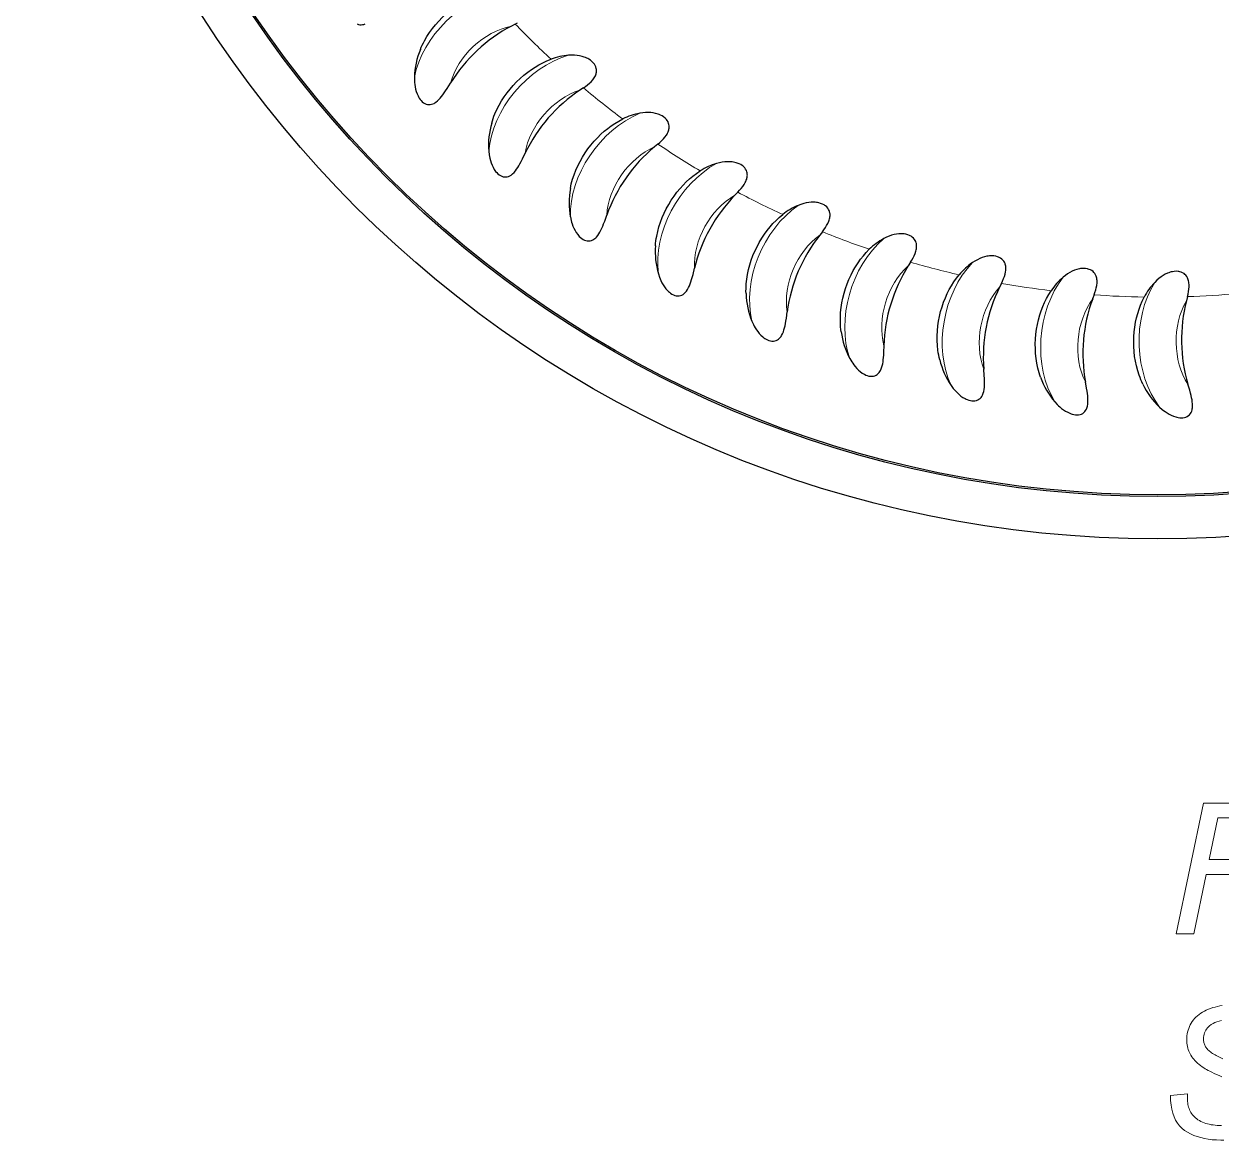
# Model space of a CAD drawing. Extents: x 0 to 297, y 0 to 529.
# Drawn here: x 119.14 to 155.75, y 441.62 to 475.77 of the extents above; entities that cross this region are included whole.
import ezdxf

# ---------------------------------------------------------------- set-up
doc = ezdxf.new("R2010")
doc.units = 0

msp = doc.modelspace()

# ---------------------------------------------------------------- linework, layer by layer
at = {"color": 7, "lineweight": 30, "ltscale": 0.003281}
for p, q in [((134.165, 475.768), (134.049, 475.706)), ((136.25, 473.818), (136.141, 473.745)), ((138.528, 472.097), (138.427, 472.012)), ((140.973, 470.623), (140.881, 470.528)), ((143.558, 469.413), (143.477, 469.309)), ((146.256, 468.479), (146.187, 468.368)), ((149.037, 467.833), (148.979, 467.715)), ((151.87, 467.481), (151.825, 467.358)), ((154.725, 467.427), (154.693, 467.3))]:
    msp.add_line(p, q, dxfattribs=at)
at = {"color": 7, "lineweight": 30}
for points in [[(131.261, 474.989), (131.29, 475.056), (131.32, 475.123), (131.353, 475.189), (131.388, 475.255), (131.462, 475.383), (131.543, 475.507), (131.631, 475.628), (131.724, 475.744), (131.824, 475.856), (131.928, 475.964), (132.038, 476.066), (132.152, 476.164), (132.27, 476.255), (132.393, 476.342), (132.519, 476.422), (132.638, 476.49), (132.76, 476.553), (132.885, 476.61), (133.012, 476.661), (133.14, 476.705), (133.27, 476.743)], [(129.325, 475.774), (129.367, 475.758), (129.409, 475.749), (129.451, 475.747), (129.492, 475.75), (129.533, 475.759), (129.572, 475.773)], [(134.165, 475.768), (134.233, 475.806)], [(133.444, 472.74), (133.465, 472.81), (133.489, 472.879), (133.514, 472.948), (133.542, 473.017), (133.602, 473.152), (133.67, 473.285), (133.745, 473.414), (133.825, 473.539), (133.912, 473.661), (134.005, 473.779), (134.104, 473.892), (134.207, 474.001), (134.315, 474.105), (134.428, 474.203), (134.545, 474.296), (134.656, 474.377), (134.771, 474.452), (134.889, 474.522), (135.01, 474.586), (135.133, 474.643), (135.258, 474.694)], [(136.25, 473.818), (136.314, 473.862), (136.378, 473.911), (136.431, 473.956), (136.484, 474.005), (136.535, 474.061), (136.558, 474.091), (136.579, 474.122), (136.598, 474.152), (136.614, 474.183), (136.626, 474.212), (136.635, 474.24), (136.642, 474.266), (136.646, 474.291), (136.65, 474.334), (136.648, 474.374), (136.643, 474.41), (136.629, 474.458), (136.61, 474.5), (136.587, 474.539), (136.57, 474.562), (136.552, 474.584), (136.511, 474.625), (136.467, 474.66), (136.419, 474.692), (136.387, 474.71), (136.353, 474.727), (136.315, 474.744), (136.276, 474.758), (136.206, 474.78), (136.132, 474.796), (136.054, 474.808), (135.972, 474.815), (135.886, 474.816), (135.797, 474.812)], [(131.081, 474.142), (131.082, 474.032), (131.086, 473.978), (131.091, 473.923), (131.102, 473.85), (131.116, 473.778), (131.135, 473.707), (131.16, 473.637), (131.19, 473.569), (131.207, 473.536), (131.226, 473.505), (131.254, 473.464), (131.285, 473.426), (131.319, 473.391), (131.356, 473.362), (131.395, 473.337), (131.437, 473.319), (131.479, 473.307), (131.522, 473.302), (131.564, 473.304), (131.605, 473.312), (131.644, 473.325), (131.681, 473.342), (131.708, 473.358), (131.734, 473.375), (131.783, 473.414), (131.829, 473.457), (131.871, 473.503), (131.912, 473.552), (131.95, 473.602), (131.992, 473.661), (132.032, 473.72), (132.083, 473.801), (132.183, 473.964)], [(135.849, 470.731), (135.863, 470.803), (135.879, 470.874), (135.898, 470.946), (135.918, 471.017), (135.964, 471.158), (136.018, 471.297), (136.078, 471.433), (136.145, 471.566), (136.219, 471.696), (136.299, 471.823), (136.385, 471.946), (136.477, 472.065), (136.573, 472.18), (136.675, 472.289), (136.782, 472.394), (136.884, 472.486), (136.991, 472.573), (137.101, 472.654), (137.214, 472.73), (137.33, 472.801), (137.45, 472.865)], [(138.528, 472.097), (138.586, 472.147), (138.645, 472.203), (138.694, 472.253), (138.74, 472.307), (138.786, 472.368), (138.806, 472.4), (138.823, 472.433), (138.839, 472.466), (138.851, 472.498), (138.86, 472.528), (138.866, 472.556), (138.87, 472.583), (138.872, 472.608), (138.871, 472.652), (138.866, 472.691), (138.856, 472.727), (138.838, 472.772), (138.814, 472.813), (138.788, 472.849), (138.768, 472.87), (138.747, 472.89), (138.703, 472.926), (138.655, 472.957), (138.605, 472.984), (138.57, 472.998), (138.535, 473.012), (138.496, 473.024), (138.455, 473.035), (138.383, 473.048), (138.308, 473.057), (138.229, 473.061), (138.147, 473.059), (138.062, 473.051), (137.973, 473.038)], [(133.353, 471.878), (133.366, 471.77), (133.375, 471.716), (133.386, 471.662), (133.404, 471.591), (133.426, 471.521), (133.453, 471.452), (133.484, 471.385), (133.521, 471.32), (133.542, 471.29), (133.564, 471.26), (133.596, 471.222), (133.63, 471.188), (133.668, 471.157), (133.708, 471.131), (133.75, 471.111), (133.793, 471.097), (133.836, 471.09), (133.879, 471.089), (133.921, 471.096), (133.961, 471.108), (133.998, 471.125), (134.034, 471.146), (134.059, 471.164), (134.083, 471.184), (134.127, 471.228), (134.168, 471.275), (134.206, 471.326), (134.241, 471.378), (134.274, 471.433), (134.309, 471.495), (134.342, 471.558), (134.385, 471.644), (134.468, 471.817)], [(138.452, 468.985), (138.458, 469.057), (138.467, 469.13), (138.478, 469.203), (138.49, 469.277), (138.521, 469.421), (138.56, 469.565), (138.606, 469.706), (138.659, 469.846), (138.719, 469.983), (138.785, 470.118), (138.858, 470.249), (138.936, 470.377), (139.02, 470.501), (139.11, 470.621), (139.205, 470.736), (139.298, 470.838), (139.394, 470.935), (139.495, 471.028), (139.6, 471.116), (139.709, 471.198), (139.82, 471.274)], [(140.973, 470.623), (141.026, 470.68), (141.078, 470.74), (141.121, 470.795), (141.162, 470.854), (141.201, 470.92), (141.217, 470.954), (141.232, 470.988), (141.243, 471.022), (141.252, 471.056), (141.258, 471.086), (141.262, 471.115), (141.263, 471.142), (141.262, 471.168), (141.257, 471.211), (141.247, 471.249), (141.234, 471.284), (141.21, 471.327), (141.183, 471.365), (141.153, 471.398), (141.131, 471.417), (141.108, 471.435), (141.06, 471.466), (141.01, 471.492), (140.956, 471.513), (140.921, 471.524), (140.884, 471.534), (140.844, 471.542), (140.803, 471.548), (140.73, 471.554), (140.654, 471.555), (140.575, 471.55), (140.494, 471.54), (140.41, 471.523), (140.323, 471.501)], [(143.558, 469.413), (143.605, 469.475), (143.651, 469.541), (143.688, 469.6), (143.723, 469.663), (143.754, 469.732), (143.767, 469.768), (143.778, 469.803), (143.786, 469.838), (143.791, 469.872), (143.794, 469.904), (143.794, 469.933), (143.793, 469.96), (143.789, 469.985), (143.779, 470.027), (143.766, 470.064), (143.749, 470.097), (143.721, 470.138), (143.69, 470.173), (143.656, 470.202), (143.633, 470.219), (143.608, 470.235), (143.558, 470.261), (143.504, 470.281), (143.449, 470.296), (143.413, 470.304), (143.375, 470.309), (143.334, 470.313), (143.293, 470.315), (143.219, 470.314), (143.144, 470.306), (143.066, 470.294), (142.986, 470.275), (142.904, 470.249), (142.82, 470.218)], [(135.849, 469.865), (135.873, 469.758), (135.888, 469.705), (135.905, 469.653), (135.93, 469.584), (135.959, 469.517), (135.993, 469.451), (136.031, 469.388), (136.075, 469.328), (136.098, 469.299), (136.123, 469.272), (136.159, 469.238), (136.197, 469.207), (136.238, 469.18), (136.28, 469.159), (136.324, 469.143), (136.368, 469.134), (136.412, 469.131), (136.455, 469.135), (136.496, 469.146), (136.534, 469.162), (136.57, 469.183), (136.603, 469.208), (136.626, 469.228), (136.648, 469.251), (136.687, 469.299), (136.723, 469.35), (136.755, 469.404), (136.785, 469.46), (136.812, 469.518), (136.84, 469.583), (136.867, 469.65), (136.9, 469.74), (136.965, 469.92)], [(141.223, 467.52), (141.221, 467.593), (141.222, 467.666), (141.225, 467.74), (141.23, 467.814), (141.246, 467.962), (141.27, 468.108), (141.3, 468.254), (141.339, 468.398), (141.384, 468.541), (141.436, 468.682), (141.494, 468.82), (141.559, 468.955), (141.629, 469.087), (141.706, 469.216), (141.789, 469.34), (141.87, 469.451), (141.956, 469.559), (142.047, 469.661), (142.142, 469.759), (142.241, 469.852), (142.344, 469.94)], [(146.256, 468.479), (146.296, 468.546), (146.335, 468.616), (146.366, 468.679), (146.394, 468.745), (146.418, 468.817), (146.427, 468.854), (146.434, 468.891), (146.438, 468.926), (146.44, 468.961), (146.439, 468.992), (146.437, 469.021), (146.432, 469.048), (146.426, 469.073), (146.412, 469.114), (146.394, 469.149), (146.374, 469.18), (146.342, 469.218), (146.308, 469.249), (146.271, 469.275), (146.246, 469.289), (146.22, 469.302), (146.167, 469.323), (146.112, 469.337), (146.056, 469.347), (146.018, 469.35), (145.981, 469.352), (145.939, 469.351), (145.898, 469.349), (145.825, 469.34), (145.75, 469.325), (145.675, 469.304), (145.597, 469.277), (145.518, 469.243), (145.438, 469.203)], [(144.131, 466.353), (144.123, 466.425), (144.116, 466.498), (144.111, 466.572), (144.108, 466.646), (144.108, 466.794), (144.116, 466.943), (144.132, 467.091), (144.155, 467.239), (144.185, 467.385), (144.222, 467.531), (144.265, 467.674), (144.315, 467.816), (144.372, 467.954), (144.435, 468.09), (144.504, 468.222), (144.573, 468.341), (144.648, 468.457), (144.727, 468.569), (144.811, 468.676), (144.9, 468.779), (144.994, 468.877)], [(149.037, 467.833), (149.07, 467.903), (149.101, 467.978), (149.125, 468.043), (149.146, 468.112), (149.162, 468.186), (149.168, 468.224), (149.171, 468.261), (149.171, 468.297), (149.169, 468.331), (149.165, 468.362), (149.16, 468.391), (149.153, 468.417), (149.144, 468.441), (149.125, 468.48), (149.104, 468.514), (149.081, 468.542), (149.046, 468.577), (149.008, 468.604), (148.969, 468.626), (148.942, 468.638), (148.915, 468.648), (148.86, 468.662), (148.804, 468.671), (148.747, 468.675), (148.709, 468.674), (148.672, 468.672), (148.631, 468.667), (148.59, 468.661), (148.518, 468.644), (148.446, 468.621), (148.372, 468.592), (148.298, 468.557), (148.223, 468.516), (148.148, 468.467)], [(138.542, 468.123), (138.577, 468.02), (138.597, 467.968), (138.619, 467.918), (138.652, 467.852), (138.688, 467.788), (138.728, 467.727), (138.773, 467.668), (138.823, 467.612), (138.849, 467.587), (138.877, 467.562), (138.916, 467.532), (138.957, 467.505), (139, 467.483), (139.045, 467.466), (139.09, 467.455), (139.135, 467.45), (139.179, 467.452), (139.221, 467.461), (139.26, 467.476), (139.297, 467.496), (139.33, 467.52), (139.36, 467.549), (139.381, 467.572), (139.4, 467.596), (139.435, 467.648), (139.465, 467.703), (139.491, 467.76), (139.515, 467.819), (139.536, 467.879), (139.557, 467.947), (139.577, 468.016), (139.601, 468.109), (139.646, 468.295)], [(147.146, 465.496), (147.13, 465.567), (147.115, 465.639), (147.103, 465.712), (147.092, 465.786), (147.077, 465.933), (147.07, 466.081), (147.07, 466.23), (147.077, 466.38), (147.091, 466.529), (147.113, 466.677), (147.141, 466.824), (147.176, 466.97), (147.218, 467.114), (147.266, 467.256), (147.321, 467.395), (147.378, 467.52), (147.44, 467.643), (147.507, 467.762), (147.579, 467.878), (147.657, 467.989), (147.74, 468.096)], [(151.87, 467.481), (151.896, 467.555), (151.919, 467.632), (151.936, 467.699), (151.95, 467.77), (151.958, 467.845), (151.959, 467.883), (151.958, 467.921), (151.955, 467.956), (151.95, 467.991), (151.943, 468.021), (151.934, 468.049), (151.924, 468.074), (151.913, 468.097), (151.89, 468.134), (151.866, 468.165), (151.84, 468.191), (151.801, 468.222), (151.761, 468.245), (151.719, 468.262), (151.692, 468.271), (151.664, 468.279), (151.608, 468.287), (151.551, 468.29), (151.494, 468.288), (151.456, 468.284), (151.419, 468.277), (151.379, 468.268), (151.339, 468.257), (151.269, 468.233), (151.2, 468.203), (151.13, 468.167), (151.06, 468.124), (150.99, 468.075), (150.92, 468.019)], [(154.725, 467.427), (154.742, 467.503), (154.757, 467.582), (154.767, 467.651), (154.773, 467.723), (154.774, 467.799), (154.771, 467.837), (154.766, 467.873), (154.759, 467.909), (154.75, 467.942), (154.74, 467.972), (154.729, 467.998), (154.716, 468.022), (154.703, 468.044), (154.677, 468.079), (154.649, 468.107), (154.62, 468.13), (154.578, 468.156), (154.536, 468.175), (154.493, 468.189), (154.465, 468.195), (154.436, 468.199), (154.379, 468.202), (154.322, 468.199), (154.266, 468.19), (154.229, 468.182), (154.193, 468.172), (154.154, 468.159), (154.115, 468.144), (154.048, 468.113), (153.982, 468.075), (153.917, 468.032), (153.851, 467.982), (153.787, 467.926), (153.723, 467.863)], [(150.234, 464.959), (150.21, 465.028), (150.188, 465.098), (150.168, 465.17), (150.15, 465.242), (150.12, 465.387), (150.097, 465.533), (150.081, 465.682), (150.073, 465.831), (150.071, 465.98), (150.077, 466.13), (150.09, 466.28), (150.11, 466.428), (150.136, 466.576), (150.17, 466.722), (150.21, 466.866), (150.253, 466.996), (150.301, 467.125), (150.356, 467.251), (150.416, 467.373), (150.482, 467.492), (150.553, 467.607)], [(153.361, 464.748), (153.33, 464.815), (153.301, 464.882), (153.274, 464.951), (153.248, 465.02), (153.203, 465.161), (153.164, 465.305), (153.133, 465.451), (153.109, 465.598), (153.093, 465.747), (153.083, 465.896), (153.08, 466.046), (153.084, 466.196), (153.095, 466.346), (153.113, 466.494), (153.138, 466.642), (153.167, 466.776), (153.202, 466.909), (153.243, 467.04), (153.29, 467.168), (153.343, 467.293), (153.401, 467.415)], [(141.403, 466.673), (141.448, 466.573), (141.474, 466.525), (141.501, 466.477), (141.54, 466.415), (141.583, 466.355), (141.629, 466.298), (141.68, 466.244), (141.735, 466.194), (141.764, 466.171), (141.794, 466.15), (141.836, 466.124), (141.88, 466.102), (141.925, 466.084), (141.971, 466.072), (142.017, 466.065), (142.062, 466.065), (142.106, 466.072), (142.147, 466.085), (142.185, 466.104), (142.219, 466.128), (142.249, 466.156), (142.276, 466.187), (142.295, 466.212), (142.311, 466.238), (142.34, 466.293), (142.364, 466.351), (142.384, 466.411), (142.401, 466.472), (142.416, 466.533), (142.43, 466.604), (142.442, 466.674), (142.457, 466.769), (142.482, 466.958)], [(144.399, 465.529), (144.455, 465.435), (144.485, 465.389), (144.517, 465.344), (144.562, 465.287), (144.611, 465.232), (144.663, 465.18), (144.719, 465.132), (144.779, 465.088), (144.811, 465.068), (144.843, 465.05), (144.887, 465.028), (144.933, 465.011), (144.98, 464.998), (145.027, 464.991), (145.073, 464.989), (145.118, 464.994), (145.161, 465.005), (145.2, 465.022), (145.236, 465.045), (145.267, 465.072), (145.295, 465.103), (145.319, 465.137), (145.334, 465.164), (145.348, 465.192), (145.371, 465.25), (145.389, 465.31), (145.403, 465.371), (145.413, 465.433), (145.421, 465.496), (145.428, 465.568), (145.433, 465.639), (145.437, 465.735), (145.443, 465.926)], [(147.498, 464.705), (147.563, 464.617), (147.598, 464.575), (147.635, 464.534), (147.686, 464.481), (147.74, 464.432), (147.798, 464.386), (147.859, 464.343), (147.923, 464.306), (147.956, 464.289), (147.99, 464.275), (148.036, 464.258), (148.084, 464.246), (148.132, 464.238), (148.179, 464.235), (148.226, 464.238), (148.27, 464.248), (148.311, 464.264), (148.348, 464.285), (148.381, 464.311), (148.41, 464.342), (148.434, 464.375), (148.454, 464.411), (148.467, 464.439), (148.477, 464.468), (148.494, 464.529), (148.506, 464.59), (148.513, 464.653), (148.517, 464.716), (148.519, 464.779), (148.518, 464.851), (148.515, 464.923), (148.509, 465.018), (148.495, 465.209)], [(150.667, 464.209), (150.741, 464.129), (150.78, 464.09), (150.821, 464.053), (150.877, 464.006), (150.936, 463.963), (150.998, 463.923), (151.063, 463.887), (151.131, 463.857), (151.165, 463.844), (151.201, 463.833), (151.249, 463.821), (151.297, 463.814), (151.346, 463.811), (151.393, 463.813), (151.439, 463.821), (151.482, 463.835), (151.521, 463.855), (151.556, 463.88), (151.586, 463.91), (151.611, 463.943), (151.632, 463.979), (151.648, 464.017), (151.658, 464.046), (151.665, 464.076), (151.676, 464.138), (151.681, 464.2), (151.682, 464.263), (151.679, 464.327), (151.674, 464.39), (151.665, 464.461), (151.655, 464.532), (151.64, 464.627), (151.605, 464.815)], [(153.87, 464.048), (153.952, 463.975), (153.995, 463.941), (154.039, 463.908), (154.1, 463.868), (154.164, 463.831), (154.229, 463.797), (154.297, 463.769), (154.368, 463.745), (154.404, 463.736), (154.44, 463.729), (154.489, 463.722), (154.538, 463.72), (154.587, 463.722), (154.633, 463.729), (154.678, 463.742), (154.719, 463.761), (154.757, 463.785), (154.789, 463.813), (154.815, 463.846), (154.837, 463.882), (154.854, 463.919), (154.866, 463.959), (154.872, 463.989), (154.877, 464.02), (154.881, 464.082), (154.879, 464.145), (154.873, 464.207), (154.864, 464.27), (154.852, 464.332), (154.837, 464.402), (154.819, 464.472), (154.794, 464.564), (154.74, 464.748)]]:
    msp.add_lwpolyline(points, dxfattribs=at)
at = {"color": 7, "lineweight": 13}
msp.add_lwpolyline([(154.38, 447.928), (155.215, 451.928), (157.816, 451.928), (157.72, 451.473), (155.655, 451.473), (155.39, 450.198), (157.494, 450.198), (157.398, 449.743), (155.294, 449.743), (154.915, 447.928)], close=True, dxfattribs=at)
for points in [[(155.78, 443.551), (155.695, 443.589), (155.615, 443.625), (155.542, 443.659), (155.474, 443.692), (155.413, 443.722), (155.358, 443.75), (155.308, 443.777), (155.265, 443.802), (155.228, 443.825), (155.175, 443.86), (155.125, 443.897), (155.078, 443.934), (155.034, 443.971), (154.993, 444.01), (154.954, 444.049), (154.919, 444.088), (154.886, 444.128), (154.856, 444.169), (154.829, 444.211), (154.805, 444.253), (154.783, 444.296), (154.764, 444.341), (154.747, 444.387), (154.733, 444.434), (154.721, 444.482), (154.712, 444.532), (154.706, 444.582), (154.702, 444.634), (154.701, 444.687), (154.703, 444.748), (154.708, 444.808), (154.716, 444.866), (154.728, 444.924), (154.743, 444.98), (154.762, 445.035), (154.784, 445.089), (154.809, 445.142), (154.838, 445.193), (154.87, 445.243), (154.905, 445.292), (154.944, 445.338), (154.986, 445.382), (155.031, 445.423), (155.078, 445.462), (155.13, 445.499), (155.184, 445.534), (155.241, 445.566), (155.302, 445.595), (155.365, 445.623), (155.431, 445.648), (155.499, 445.67), (155.568, 445.689), (155.639, 445.706), (155.712, 445.721), (155.787, 445.733)], [(155.763, 445.277), (155.693, 445.26), (155.627, 445.238), (155.565, 445.213), (155.507, 445.183), (155.453, 445.15), (155.402, 445.112), (155.367, 445.081), (155.335, 445.048), (155.308, 445.014), (155.283, 444.977), (155.263, 444.938), (155.246, 444.897), (155.233, 444.854), (155.224, 444.809), (155.218, 444.763), (155.217, 444.714), (155.217, 444.685), (155.22, 444.656), (155.223, 444.628), (155.229, 444.601), (155.236, 444.575), (155.244, 444.549), (155.254, 444.523), (155.266, 444.498), (155.278, 444.474), (155.293, 444.451), (155.31, 444.428), (155.328, 444.405), (155.35, 444.382), (155.374, 444.359), (155.4, 444.336), (155.429, 444.313), (155.46, 444.29), (155.494, 444.268), (155.53, 444.245), (155.569, 444.223), (155.601, 444.206), (155.641, 444.185), (155.689, 444.161), (155.745, 444.135), (155.808, 444.105)], [(155.835, 441.619), (155.746, 441.617), (155.613, 441.62), (155.484, 441.629), (155.361, 441.644), (155.242, 441.665), (155.129, 441.691), (155.021, 441.724), (154.917, 441.762), (154.819, 441.807), (154.725, 441.857), (154.637, 441.913), (154.555, 441.977), (154.482, 442.051), (154.417, 442.133), (154.361, 442.226), (154.314, 442.328), (154.275, 442.439), (154.244, 442.56), (154.222, 442.69), (154.209, 442.83), (154.204, 442.979), (154.728, 443.028), (154.723, 442.889), (154.724, 442.843), (154.727, 442.797), (154.732, 442.753), (154.74, 442.709), (154.749, 442.667), (154.761, 442.625), (154.775, 442.583), (154.791, 442.543), (154.809, 442.503), (154.829, 442.464), (154.852, 442.427), (154.877, 442.391), (154.906, 442.357), (154.937, 442.324), (154.97, 442.294), (155.007, 442.265), (155.046, 442.238), (155.088, 442.212), (155.133, 442.189), (155.181, 442.167), (155.231, 442.147), (155.283, 442.129), (155.337, 442.113), (155.392, 442.1), (155.45, 442.088), (155.509, 442.079), (155.57, 442.071), (155.633, 442.066), (155.698, 442.063), (155.765, 442.062)]]:
    msp.add_lwpolyline(points, dxfattribs=at)
at = {"color": 7, "lineweight": 30}
for radius in [34.675, 33.375, 33.325]:
    msp.add_circle((153.811, 494.687), radius, dxfattribs=at)
for centre, radius, start, end in [((136.272, 471.456), 4.797, 117.6075, 148.4709), ((133.448, 474.08), 2.368, 157.4323, 178.5043), ((135.936, 472.877), 1.939, 94.1079, 110.4525), ((138.796, 469.749), 4.797, 123.6075, 154.4709), ((135.714, 472.064), 2.368, 163.4323, 184.5043), ((138.314, 471.128), 1.939, 100.1079, 116.4525), ((141.485, 468.317), 4.797, 129.6075, 160.4709), ((140.861, 469.637), 1.939, 106.1079, 122.4525), ((138.177, 470.297), 2.368, 169.4323, 190.5043), ((144.309, 467.173), 4.797, 135.6075, 166.4709), ((143.55, 468.421), 1.939, 112.1079, 128.4525), ((147.237, 466.33), 4.797, 141.6075, 172.4709), ((146.352, 467.492), 1.939, 118.1078, 134.4525), ((140.813, 468.796), 2.368, 175.4323, 196.5043), ((150.237, 465.798), 4.797, 147.6075, 178.4709), ((149.236, 466.862), 1.939, 124.1079, 140.4525), ((152.169, 466.536), 1.939, 130.1079, 146.4525), ((153.277, 465.583), 4.797, 153.6075, 184.4709), ((155.121, 466.518), 1.939, 136.1079, 152.4525), ((143.59, 467.579), 2.368, 181.4323, 202.5043), ((156.322, 465.686), 4.797, 159.6075, 190.4709), ((159.339, 466.108), 4.797, 165.6075, 196.4709), ((146.48, 466.659), 2.368, 187.4323, 208.5043), ((149.45, 466.046), 2.368, 193.4323, 214.5043), ((152.467, 465.747), 2.368, 199.4323, 220.5043), ((155.5, 465.765), 2.368, 205.4323, 226.5043)]:
    msp.add_arc(centre, radius, start, end, dxfattribs=at)
at = {"color": 7, "lineweight": 13}
for start, end in [(223.9191, 227.1387), (229.9191, 233.1387), (235.9191, 239.1387), (241.9191, 245.1387), (247.9191, 251.1387), (253.9191, 257.1387), (259.9191, 263.1387), (265.9191, 269.1387), (271.9191, 275.1387)]:
    msp.add_arc((153.811, 494.687), 27.275, start, end, dxfattribs=at)
for centre, major_axis, start_param, end_param in [((133.457, 474.514), (-2.036, -1.833), 3.995153, 5.538269), ((133.835, 474.093), (-1.442, -1.298), 4.020218, 5.456624), ((135.677, 472.496), (-1.833, -2.036), 3.995153, 5.538269), ((136.097, 472.118), (-1.298, -1.442), 4.020218, 5.456624), ((138.096, 470.722), (-1.611, -2.217), 3.995153, 5.538269), ((138.554, 470.39), (-1.14, -1.569), 4.020218, 5.456624), ((140.687, 469.211), (-1.37, -2.373), 3.995153, 5.538269), ((141.177, 468.928), (-0.97, -1.68), 4.020218, 5.456624), ((143.422, 467.979), (-1.114, -2.503), 3.995153, 5.538269), ((143.939, 467.749), (-0.789, -1.772), 4.020218, 5.456624), ((146.27, 467.039), (-0.847, -2.606), 3.995153, 5.538269), ((146.808, 466.864), (-0.599, -1.845), 4.020218, 5.456624), ((149.202, 466.402), (-0.57, -2.68), 3.995153, 5.538269), ((152.184, 466.075), (-0.286, -2.725), 3.995153, 5.538269), ((149.755, 466.285), (-0.403, -1.898), 4.020218, 5.456624), ((155.183, 466.062), (0, -2.74), 3.995153, 5.538269), ((152.746, 466.016), (-0.203, -1.929), 4.020218, 5.456624), ((155.749, 466.062), (0, -1.94), 4.020218, 5.456624)]:
    msp.add_ellipse(centre, major_axis=major_axis, ratio=0.707107, start_param=start_param, end_param=end_param, dxfattribs=at)

doc.saveas('drawing.dxf')
